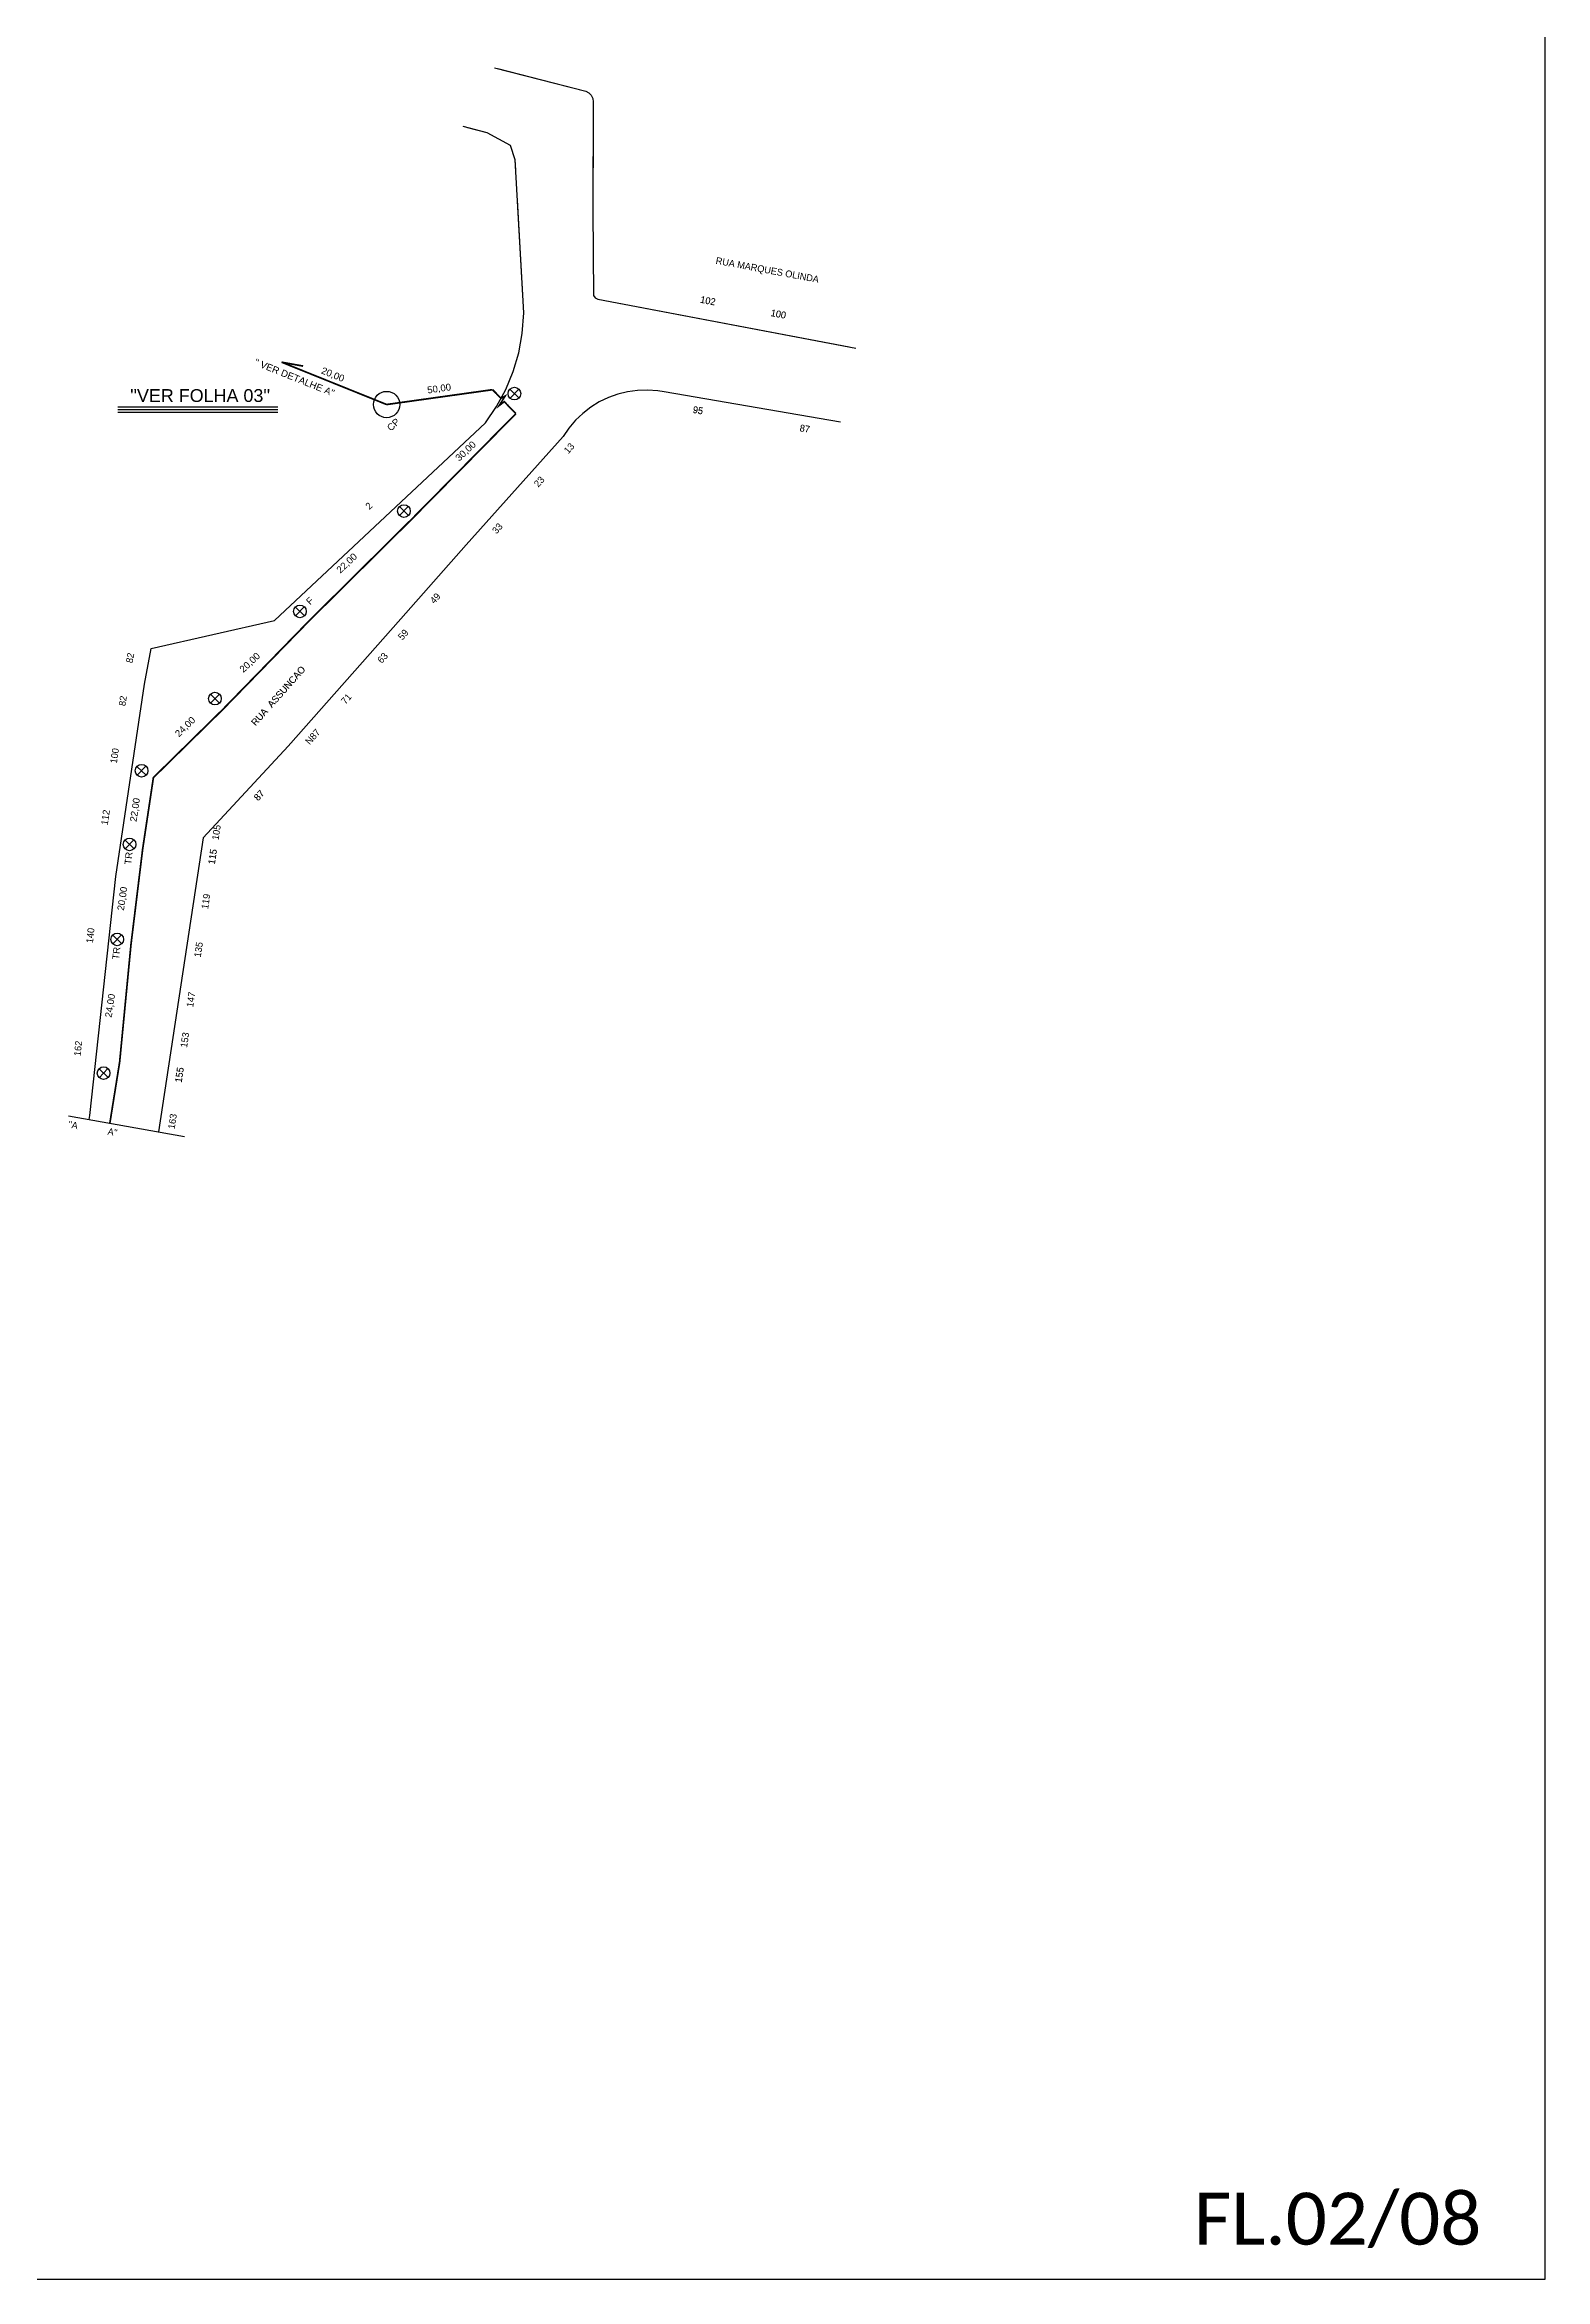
# Model space of a CAD drawing. Header units: inches. Extents: x 10034 to 13570, y 6075 to 9325.
# Drawn here: x 11508.7 to 11771.9, y 8730.9 to 9122.9 of the extents above; entities that cross this region are included whole.
import ezdxf

# ---------------------------------------------------------------- set-up
doc = ezdxf.new("R2010")
doc.units = ezdxf.units.IN
doc.header["$MEASUREMENT"] = 0
for name, color, linetype in [('ALINHAMENTO PREDIAL', 120, 'Continuous'), ('CAIXAS SUB.', 7, 'Continuous'), ('METRAGEM', 7, 'Continuous'), ('NOME LOGRADOURO', 252, 'Continuous'), ('NUMERAÇÃO', 7, 'Continuous'), ('surveys legendas', 7, 'Continuous')]:
    doc.layers.add(name, color=color, linetype=linetype)
doc.styles.add('ARIAL', font='arial.ttf')
doc.styles.add('WMF-Calibri0', font='CALIBRI.TTF')
doc.linetypes.add('FENCELINE1', pattern='A,0.25,-0.1,[133,ltypeshp.shx,S=0.1,R=0,X=-0.1,Y=0],-0.1,1', length=1.45)

msp = doc.modelspace()

# ---------------------------------------------------------------- linework, layer by layer
for points in [[(10933.35, 8730.9), (11771.91, 8730.9), (11771.91, 9324.9), (10933.35, 9324.9), (10933.35, 8730.9)], [(11521.52, 9059.31), (11549.6, 9059.31)], [(11521.52, 9058.86), (11549.6, 9058.86)], [(11521.52, 9058.41), (11549.6, 9058.41)], [(11512.91, 8934.96), (11533.25, 8931.33)]]:
    msp.add_lwpolyline(points)
at = {"color": 1, "const_width": 0.3}
msp.add_lwpolyline([(11550.25, 9067.17), (11554.05, 9066.48)], dxfattribs=at)
at = {"color": 1, "linetype": 'FENCELINE1', "ltscale": 2, "const_width": 0.3}
for points in [[(11568.69, 9059.74), (11550.25, 9067.17)], [(11587.26, 9062.34), (11568.69, 9059.74)], [(11587.93, 9061.67), (11587.26, 9062.34)], [(11591.36, 9058.14), (11573.21, 9039.75), (11555.09, 9021.79), (11539.94, 9006.24), (11527.78, 8994.3), (11525.9, 8981.79), (11523.85, 8965.03), (11521.86, 8944.4), (11520.14, 8933.67)], [(11591.36, 9058.14), (11589.87, 9059.67)]]:
    msp.add_lwpolyline(points, dxfattribs=at)
at = {"color": 1}
for points in [[(11590.31, 9062.41), (11591.91, 9060.88)], [(11591.87, 9062.45), (11590.35, 9060.85)], [(11570.92, 9041.83), (11572.53, 9040.3)], [(11572.49, 9041.87), (11570.96, 9040.26)], [(11552.67, 9024.23), (11554.27, 9022.7)], [(11554.23, 9024.27), (11552.71, 9022.66)], [(11537.78, 9008.91), (11539.38, 9007.38)], [(11539.35, 9008.95), (11537.82, 9007.34)], [(11524.9, 8996.27), (11526.51, 8994.75)], [(11526.47, 8996.31), (11524.94, 8994.71)], [(11522.78, 8983.36), (11524.39, 8981.83)], [(11524.35, 8983.4), (11522.82, 8981.79)], [(11520.63, 8966.7), (11522.23, 8965.17)], [(11522.2, 8966.73), (11520.67, 8965.13)], [(11518.24, 8943.23), (11519.85, 8941.7)], [(11519.81, 8943.27), (11518.28, 8941.66)]]:
    msp.add_lwpolyline(points, dxfattribs=at)
at = {"color": 5, "const_width": 0.285}
msp.add_lwpolyline([(11587.93, 9061.67), (11588.75, 9060.83), (11589.48, 9061.23), (11588.42, 9059.54), (11589.32, 9060.24), (11589.87, 9059.67)], dxfattribs=at)
at = {"color": 1}
for centre in [(11591.11, 9061.65), (11571.73, 9041.06), (11553.47, 9023.46), (11538.58, 9008.15), (11525.71, 8995.51), (11523.59, 8982.59), (11521.43, 8965.93), (11519.04, 8942.46)]:
    msp.add_circle(centre, 1.11, dxfattribs=at)
at = {"layer": 'ALINHAMENTO PREDIAL'}
for points in [[(11587.59, 9118.81), (11603.62, 9114.73), (11604.16, 9114.43), (11604.59, 9113.98), (11604.86, 9113.41), (11604.94, 9112.84), (11604.87, 9093.75), (11604.97, 9078.88), (11605.25, 9078.44), (11605.73, 9078.21), (11651, 9069.65)], [(11588.19, 9118.66), (11603.62, 9114.73), (11604.16, 9114.43), (11604.59, 9113.98), (11604.86, 9113.41), (11604.94, 9112.84), (11604.9, 9101.27)], [(11516.52, 8934.31), (11516.63, 8935.04), (11521.22, 8976.97), (11526.23, 9010.68), (11527.4, 9016.93), (11549.04, 9021.86), (11586.02, 9056.55), (11587.95, 9059.37), (11589.58, 9062.38), (11590.89, 9065.54), (11591.86, 9068.82), (11592.48, 9072.18), (11592.74, 9075.85), (11591.24, 9102.68), (11590.44, 9105.19), (11586.34, 9107.39), (11582.93, 9108.29)], [(11591.35, 9100.84), (11591.24, 9102.68), (11590.44, 9105.19), (11586.34, 9107.39), (11582.14, 9108.5)], [(11516.52, 8934.31), (11516.63, 8935.04), (11521.22, 8976.97), (11526.23, 9010.68), (11527.4, 9016.93), (11549.04, 9021.86), (11586.02, 9056.55), (11587.95, 9059.37), (11589.58, 9062.38), (11590.89, 9065.54), (11591.86, 9068.82), (11592.48, 9072.18), (11592.74, 9075.85), (11591.64, 9095.56)], [(11604.87, 9095.3), (11604.87, 9093.75), (11604.97, 9078.88), (11605.25, 9078.44), (11605.73, 9078.21), (11649.79, 9069.88)], [(11648.27, 9056.63), (11617.38, 9061.95), (11616.23, 9062.14), (11614.47, 9062.27), (11612.7, 9062.22), (11610.95, 9061.98), (11609.24, 9061.56), (11607.58, 9060.96), (11605.99, 9060.2), (11604.49, 9059.27), (11603.09, 9058.19), (11601.81, 9056.97), (11600.67, 9055.62), (11599.68, 9054.16), (11582.63, 9035.12), (11571.18, 9022.17), (11551.42, 8999.84)], [(11551.42, 8999.84), (11536.5, 8983.76), (11528.66, 8932.15)]]:
    msp.add_lwpolyline(points, dxfattribs=at)
at = {"layer": 'CAIXAS SUB.', "color": 5}
msp.add_circle((11568.69, 9059.74), 2.31, dxfattribs=at)

# ---------------------------------------------------------------- texts
at = {"color": 1, "style": 'ARIAL'}
for s, rotation, p in [('F', 43.168, (11555.25, 9024.51)), ('TR', 83.7568, (11523.89, 8978.98)), ('TR', 83.7568, (11521.74, 8962.31))]:
    msp.add_text(s, height=1.2, rotation=rotation, dxfattribs=at).set_placement(p)
at = {"color": 7, "linetype": 'Continuous', "style": 'WMF-Calibri0'}
msp.add_text('FL.02/08', height=9.118, dxfattribs=at).set_placement((11710.3, 8736.97))
at = {"layer": 'CAIXAS SUB.', "color": 5, "style": 'ARIAL'}
msp.add_text('CP', height=1.2, rotation=43.168, dxfattribs=at).set_placement((11569.43, 9054.98))
at = {"layer": 'METRAGEM', "color": 3, "style": 'ARIAL'}
for s, rotation, p in [("'' VER DETALHE A''", 338.0462, (11545.36, 9066.72)), ('20,00', 338.0462, (11557.1, 9065.24)), ('50,00', 7.98, (11575.9, 9061.67)), ('30,00', 43.168, (11581.42, 9049.71)), ('22,00', 43.168, (11560.57, 9030.06)), ('20,00', 43.168, (11543.56, 9012.62)), ('24,00', 44.4624, (11532.27, 9001.33)), ('22,00', 81.5465, (11524.82, 8986.49)), ('20,00', 81.5465, (11522.6, 8970.91)), ('24,00', 81.5465, (11520.46, 8952.14))]:
    msp.add_text(s, height=1.2, rotation=rotation, dxfattribs=at).set_placement(p)
at = {"layer": 'NOME LOGRADOURO'}
for s, rotation, p in [('RUA MARQUES OLINDA', 349.4393, (11626.33, 9084.44)), ('RUA  ASSUNCAO', 48.36, (11545.7, 9003.27)), ('RUA  ASSUNCAO', 48.36, (11545.73, 9003.29))]:
    msp.add_text(s, height=1.2, rotation=rotation, dxfattribs=at).set_placement(p)
at = {"layer": 'NUMERAÇÃO'}
for s, rotation, p in [('102', 349.2877, (11623.6, 9077.6)), ('102', 349.2877, (11623.63, 9077.62)), ('100', 349.2877, (11635.97, 9075.26)), ('100', 349.2877, (11636, 9075.28)), ('95', 350.2306, (11622.31, 9058.28)), ('95', 350.2306, (11622.33, 9058.31)), ('87', 350.2306, (11641.05, 9055.06)), ('87', 350.2306, (11641.07, 9055.08)), ('13', 48.1805, (11600.54, 9051)), ('23', 48.1805, (11595.3, 9045.15)), ('2', 43.1899, (11565.65, 9041.21)), ('33', 48.1805, (11587.96, 9036.95)), ('49', 48.5425, (11577.07, 9024.68)), ('59', 48.5138, (11571.45, 9018.32)), ('82', 79.4727, (11524.11, 9014.31)), ('63', 48.5138, (11567.84, 9014.24)), ('82', 81.5879, (11522.87, 9006.79)), ('71', 48.5138, (11561.47, 9007.05)), ('100', 81.5879, (11521.37, 8996.72)), ('N87', 48.5138, (11555.2, 8999.97)), ('87', 47.1723, (11546.14, 8990.11)), ('87', 47.1723, (11546.17, 8990.14)), ('87', 47.1723, (11546.17, 8990.14)), ('112', 81.5879, (11519.77, 8985.91)), ('105', 81.4003, (11539.21, 8983.29)), ('105', 81.4003, (11539.21, 8983.29)), ('115', 81.4003, (11538.54, 8979)), ('115', 81.4003, (11538.56, 8979.03)), ('119', 81.4003, (11537.37, 8971.17)), ('140', 83.8167, (11517.17, 8965.21)), ('135', 81.4003, (11536.08, 8962.72)), ('147', 81.4003, (11534.75, 8953.96)), ('153', 81.4003, (11533.68, 8946.88)), ('162', 83.8167, (11515.01, 8945.41)), ('155', 81.4003, (11532.72, 8940.74)), ('155', 81.4003, (11532.75, 8940.76)), ('155', 81.4003, (11532.75, 8940.76)), ("''A            A''", 349.8862, (11512.76, 8932.93)), ('163', 81.4003, (11531.51, 8932.59))]:
    msp.add_text(s, height=1.2, rotation=rotation, dxfattribs=at).set_placement(p)
at = {"layer": 'surveys legendas', "color": 0, "style": 'ARIAL'}
msp.add_text("''VER FOLHA 03''", height=2.2483, dxfattribs=at).set_placement((11523.7, 9060.19))

doc.saveas('drawing.dxf')
